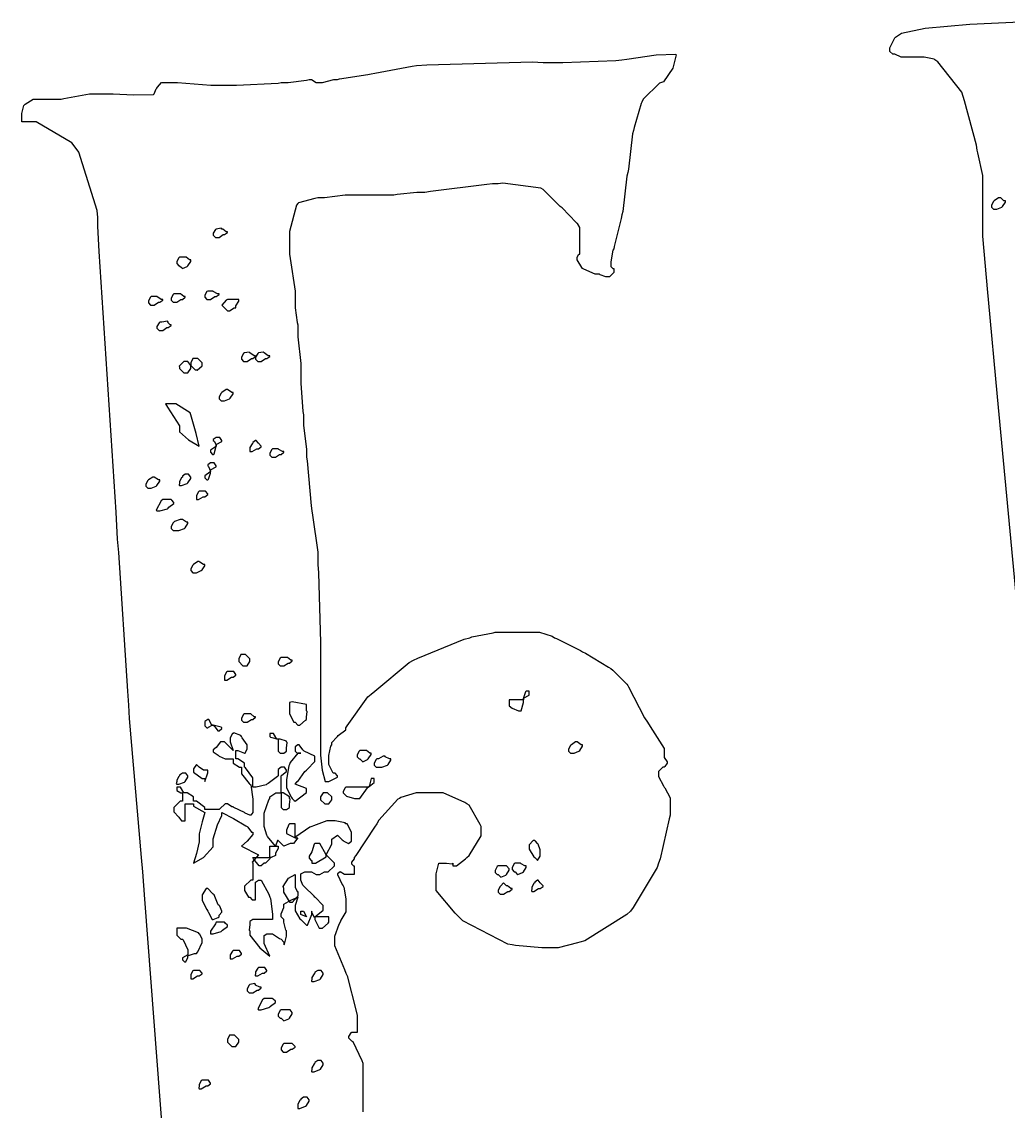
# Model space of a CAD drawing. Extents: x 71 to 283, y 22 to 328.
# Drawn here: x 208.53 to 220.87, y 63.99 to 77.63 of the extents above; entities that cross this region are included whole.
import ezdxf

# ---------------------------------------------------------------- set-up
doc = ezdxf.new("R2010")
doc.units = 0
doc.header["$MEASUREMENT"] = 0

msp = doc.modelspace()

# ---------------------------------------------------------------- linework, layer by layer
at = {"color": 7}
for points in [[(221.888, 60.7674), (220.741, 72.9368), (220.627, 74.1535), (220.617, 74.2417), (220.556, 74.9445), (220.556, 75.1777), (220.556, 75.2835), (220.556, 75.522), (220.556, 75.6006), (220.556, 75.7068), (220.494, 75.989), (220.486, 76.0236), (220.477, 76.0857), (220.326, 76.641), (220.31, 76.6932), (220.292, 76.7472), (219.992, 77.126), (219.957, 77.1521), (219.947, 77.162), (219.822, 77.1881), (219.781, 77.1881), (219.727, 77.1881), (219.607, 77.1881), (219.568, 77.1881), (219.533, 77.1881), (219.454, 77.2223), (219.428, 77.2223), (219.392, 77.2583), (219.392, 77.3024), (219.454, 77.4266), (219.464, 77.4347), (219.539, 77.4869), (219.833, 77.549), (220.392, 77.5988), (221.025, 77.6291)], [(210.334, 63.1472), (210.07, 66.6489), (210.043, 66.9918), (210.026, 67.1682), (209.875, 68.9074), (209.867, 69.0742), (209.857, 69.2506), (209.743, 70.9884), (209.726, 71.1549), (209.708, 71.4911), (209.496, 74.7543), (209.48, 75.0715), (209.48, 75.099), (209.48, 75.1582), (209.48, 75.1777), (209.47, 75.2658), (209.241, 75.9975), (209.197, 76.0596), (209.153, 76.1132), (208.709, 76.3764), (208.562, 76.3764), (208.562, 76.3764), (208.528, 76.3764), (208.528, 76.3764), (208.528, 76.3944), (208.528, 76.4342), (208.528, 76.4466), (208.528, 76.4826), (208.552, 76.5803), (208.562, 76.5888), (208.57, 76.5983), (208.669, 76.659), (208.704, 76.659), (208.748, 76.659), (208.847, 76.659), (208.88, 76.659), (208.915, 76.659), (208.993, 76.659), (209.021, 76.659), (209.055, 76.6685), (209.374, 76.7292), (209.48, 76.7292), (209.506, 76.7292), (209.565, 76.7292), (209.586, 76.7292), (209.67, 76.7292), (209.925, 76.7168), (210.175, 76.7211), (210.185, 76.7292), (210.185, 76.7292), (210.21, 76.7913), (210.22, 76.7994), (210.228, 76.8092), (210.275, 76.8696), (210.292, 76.8696), (210.476, 76.8696), (210.892, 76.8354), (211.031, 76.8354), (211.216, 76.8354), (211.737, 76.8615), (211.773, 76.8696), (211.861, 76.8696), (212.09, 76.8974), (212.126, 76.9056), (212.152, 76.9056), (212.211, 76.8696), (212.232, 76.8696), (212.292, 76.8696), (212.432, 76.9056), (212.478, 76.9056), (212.505, 76.9151), (212.857, 76.9676), (212.901, 76.9758), (212.945, 76.9856), (213.413, 77.0738), (213.467, 77.0819), (213.599, 77.0915), (214.922, 77.1275), (215.054, 77.1179), (215.301, 77.1179), (215.961, 77.144), (216.04, 77.1521), (216.102, 77.162), (216.469, 77.2142), (216.712, 77.2223), (216.712, 77.2223), (216.72, 77.2142), (216.676, 77.0474), (216.561, 76.8794), (216.535, 76.8696), (216.508, 76.8615), (216.305, 76.659), (216.289, 76.623), (216.279, 76.6064), (216.191, 76.3062), (216.183, 76.2702), (216.173, 76.2261), (216.12, 75.7851), (216.112, 75.741), (216.102, 75.6969), (216.049, 75.256), (216.04, 75.2119), (216.031, 75.1678), (215.944, 74.8164), (215.936, 74.7889), (215.926, 74.7723), (215.9, 74.6263), (215.9, 74.5765), (215.9, 74.5684), (215.926, 74.5423), (215.936, 74.5423), (215.936, 74.5423), (215.936, 74.5162), (215.936, 74.5063), (215.936, 74.4897), (215.882, 74.4361), (215.864, 74.4361), (215.838, 74.4361), (215.768, 74.4636), (215.76, 74.4721), (215.706, 74.4721), (215.564, 74.5338), (215.547, 74.5423), (215.538, 74.5518), (215.477, 74.651), (215.477, 74.6827), (215.477, 74.6827), (215.502, 74.7187), (215.511, 74.7187), (215.511, 74.7723), (215.511, 74.8908), (215.511, 74.9293), (215.511, 74.9572), (215.511, 75.0164), (215.511, 75.0355), (215.511, 75.0535), (215.485, 75.1057), (215.477, 75.1057), (215.467, 75.1156), (215.291, 75.3015), (215.265, 75.3181), (215.237, 75.3456), (215.062, 75.522), (215.054, 75.5304), (215.026, 75.5481), (214.55, 75.6102), (214.489, 75.6006), (214.471, 75.6006), (214.431, 75.6006), (214.419, 75.6006), (214.347, 75.5922), (213.642, 75.504), (213.571, 75.4944), (213.473, 75.4944), (213.228, 75.4683), (213.184, 75.4585), (213.06, 75.4585), (212.781, 75.4585), (212.689, 75.4585), (212.575, 75.4585), (212.317, 75.4242), (212.232, 75.4242), (212.196, 75.4158), (211.992, 75.3636), (211.983, 75.354), (211.966, 75.336), (211.879, 75.0051), (211.879, 74.8951), (211.879, 74.851), (211.879, 74.7518), (211.879, 74.7187), (211.887, 74.6661), (211.949, 74.2569), (211.949, 74.1193), (211.949, 74.0488), (211.974, 73.8643), (211.983, 73.8367), (211.983, 73.6879), (212.019, 73.3503), (212.019, 73.2374), (212.019, 73.1051), (212.046, 72.7523), (212.055, 72.7082), (212.055, 72.5759), (212.09, 72.2782), (212.09, 72.179), (212.098, 72.1349), (212.15, 71.5698), (212.16, 71.5077), (212.168, 71.4555), (212.232, 70.9923), (212.232, 70.8381), (212.24, 70.7334), (212.266, 69.8595), (212.266, 69.5674), (212.266, 69.3028), (212.266, 68.7077), (212.266, 68.5091), (212.266, 68.4484), (212.288, 68.2639), (212.324, 68.1221), (212.336, 68.1221), (212.371, 68.1221), (212.478, 68.1757), (212.478, 68.1923), (212.478, 68.1923), (212.451, 68.2265), (212.442, 68.2265), (212.424, 68.2265), (212.38, 68.3161), (212.372, 68.3327), (212.372, 68.3507), (212.372, 68.3906), (212.372, 68.4029), (212.372, 68.447), (212.398, 68.5631), (212.408, 68.5793), (212.408, 68.6072), (212.469, 68.6774), (212.478, 68.6855), (212.487, 68.6954), (212.585, 68.7684), (212.585, 68.7917), (212.601, 68.8192), (212.857, 69.1804), (212.901, 69.2146), (212.945, 69.2506), (213.377, 69.6115), (213.431, 69.6376), (213.483, 69.6655), (214.064, 69.9036), (214.136, 69.9202), (214.162, 69.9301), (214.427, 69.9823), (214.453, 69.9904), (214.576, 69.9904), (214.854, 69.9904), (214.948, 69.9904), (215.009, 69.9904), (215.167, 69.9382), (215.194, 69.9202), (215.221, 69.9121), (215.52, 69.7618), (215.547, 69.7438), (215.582, 69.7272), (215.872, 69.5508), (215.9, 69.5332), (215.926, 69.5152), (216.102, 69.3388), (216.112, 69.3208), (216.12, 69.3043), (216.323, 68.9158), (216.359, 68.8619), (216.393, 68.8097), (216.57, 68.5327), (216.57, 68.4389), (216.57, 68.4223), (216.606, 68.3687), (216.606, 68.3687), (216.606, 68.3521), (216.578, 68.308), (216.57, 68.2985), (216.552, 68.2985), (216.499, 68.2445), (216.499, 68.2265), (216.499, 68.1824), (216.56, 68.0681), (216.57, 68.0501), (216.578, 68.042), (216.642, 67.9168), (216.642, 67.8737), (216.642, 67.8296), (216.642, 67.7305), (216.642, 67.6973), (216.632, 67.6533), (216.516, 67.152), (216.499, 67.098), (216.481, 67.0458), (216.181, 66.5427), (216.147, 66.4986), (216.102, 66.4545), (215.573, 66.1278), (215.511, 66.1098), (215.485, 66.1017), (215.24, 66.0396), (215.158, 66.0396), (215.035, 66.0396), (214.709, 66.0672), (214.665, 66.0756), (214.612, 66.0852), (214.048, 66.3758), (213.996, 66.4284), (213.952, 66.4725), (213.713, 66.7575), (213.713, 66.8514), (213.713, 66.8694), (213.713, 66.9092), (213.713, 66.9216), (213.713, 66.9657), (213.747, 67.098), (213.747, 67.098), (213.765, 67.098), (213.806, 67.098), (213.819, 67.098), (213.845, 67.098), (213.914, 67.0899), (213.924, 67.098), (213.924, 67.098), (213.924, 67.0733), (213.924, 67.0638), (213.968, 67.0638), (214.082, 67.152), (214.1, 67.1682), (214.127, 67.1961), (214.277, 67.4398), (214.277, 67.521), (214.277, 67.521), (214.277, 67.5488), (214.277, 67.5569), (214.267, 67.5845), (214.127, 67.8229), (214.1, 67.8395), (214.074, 67.8575), (213.803, 67.9799), (213.713, 67.9799), (213.669, 67.9799), (213.57, 67.9799), (213.537, 67.9799), (213.465, 67.9799), (213.271, 67.9192), (213.254, 67.9097), (213.236, 67.9016), (212.998, 67.637), (212.972, 67.5929), (212.944, 67.5488), (212.707, 67.1961), (212.689, 67.1682), (212.689, 67.152), (212.655, 67.1117), (212.655, 67.098), (212.655, 67.0899), (212.679, 67.0638), (212.689, 67.0638), (212.689, 67.0373), (212.689, 66.978), (212.689, 66.9576), (212.663, 66.9576), (212.604, 66.9576), (212.585, 66.9576), (212.567, 66.9576), (212.513, 66.9918), (212.513, 66.9918), (212.513, 66.9918), (212.478, 66.9671), (212.478, 66.9576), (212.478, 66.9576), (212.539, 66.8334), (212.549, 66.8154), (212.557, 66.7992), (212.585, 66.6542), (212.585, 66.6048), (212.585, 66.5882), (212.585, 66.5484), (212.585, 66.5346), (212.585, 66.4905), (212.521, 66.3843), (212.513, 66.3582), (212.495, 66.3317), (212.442, 66.1818), (212.442, 66.1818), (212.442, 66.0672), (212.567, 65.7669), (212.585, 65.7229), (212.601, 65.6883), (212.715, 65.2473), (212.725, 65.1937), (212.725, 65.1411), (212.725, 65.0215), (212.725, 64.9813), (212.707, 64.9813), (212.667, 64.9813), (212.655, 64.9813), (212.645, 64.9732), (212.619, 64.9277), (212.619, 64.9111), (212.619, 64.9111), (212.645, 64.885), (212.655, 64.8751), (212.671, 64.867), (212.786, 64.6299), (212.795, 64.5943), (212.795, 64.5502), (212.795, 64.4507), (212.795, 64.4179), (212.795, 64.3393), (212.795, 64.16), (212.795, 64.0994), (212.795, 63.9851)]]:
    msp.add_lwpolyline(points, dxfattribs=at)
for points in [[(220.769, 75.4242), (220.751, 75.4242), (220.698, 75.3883), (220.698, 75.3883), (220.689, 75.3801), (220.663, 75.3346), (220.663, 75.3181), (220.663, 75.3099), (220.689, 75.2821), (220.698, 75.2821), (220.698, 75.2821), (220.723, 75.2821), (220.733, 75.2821), (220.733, 75.2821), (220.793, 75.3099), (220.803, 75.3181), (220.803, 75.3181), (220.839, 75.3717), (220.839, 75.3883), (220.821, 75.3883), (220.781, 75.4242), (220.769, 75.4242)], [(211.031, 75.0355), (211.031, 75.0355), (211.031, 75.0355), (211.031, 75.0355), (211.023, 75.0454), (210.961, 75.0355), (210.961, 75.0355), (210.952, 75.0274), (210.925, 74.9819), (210.925, 74.9653), (210.925, 74.9572), (210.952, 74.9293), (210.961, 74.9293), (210.961, 74.9293), (210.987, 74.9293), (210.997, 74.9293), (210.997, 74.9293), (211.049, 74.9653), (211.067, 74.9653), (211.067, 74.9653), (211.102, 74.9928), (211.102, 75.0013), (211.084, 75.0013), (211.044, 75.0355), (211.031, 75.0355)], [(210.572, 74.6827), (210.555, 74.6827), (210.514, 74.6827), (210.502, 74.6827), (210.493, 74.6746), (210.468, 74.6291), (210.468, 74.6125), (210.468, 74.6044), (210.493, 74.5765), (210.502, 74.5765), (210.502, 74.5765), (210.528, 74.5518), (210.538, 74.5423), (210.538, 74.5423), (210.599, 74.5684), (210.608, 74.5765), (210.608, 74.5765), (210.644, 74.6305), (210.644, 74.6485), (210.626, 74.6485), (210.585, 74.6827), (210.572, 74.6827)], [(210.22, 74.1895), (210.202, 74.1895), (210.162, 74.1895), (210.149, 74.1895), (210.14, 74.1811), (210.115, 74.1355), (210.115, 74.1193), (210.115, 74.1109), (210.14, 74.0833), (210.149, 74.0833), (210.149, 74.0833), (210.175, 74.0833), (210.185, 74.0833), (210.185, 74.0833), (210.238, 74.1193), (210.256, 74.1193), (210.256, 74.1193), (210.292, 74.1454), (210.292, 74.1535), (210.274, 74.1535), (210.22, 74.1895), (210.22, 74.1895)], [(210.502, 74.2237), (210.484, 74.2237), (210.444, 74.2237), (210.432, 74.2237), (210.422, 74.2156), (210.396, 74.1701), (210.396, 74.1535), (210.396, 74.1454), (210.422, 74.1193), (210.432, 74.1193), (210.432, 74.1193), (210.458, 74.1193), (210.468, 74.1193), (210.468, 74.1193), (210.52, 74.1535), (210.538, 74.1535), (210.538, 74.1535), (210.572, 74.1811), (210.572, 74.1895), (210.555, 74.1895), (210.514, 74.2237), (210.502, 74.2237)], [(210.925, 74.2597), (210.907, 74.2597), (210.867, 74.2597), (210.855, 74.2597), (210.845, 74.2516), (210.821, 74.2061), (210.821, 74.1895), (210.821, 74.1811), (210.845, 74.1535), (210.855, 74.1535), (210.855, 74.1535), (210.881, 74.1535), (210.891, 74.1535), (210.891, 74.1535), (210.943, 74.1895), (210.961, 74.1895), (210.961, 74.1895), (210.997, 74.2156), (210.997, 74.2237), (210.979, 74.2237), (210.925, 74.2516), (210.925, 74.2597)], [(211.244, 74.1535), (211.208, 74.1535), (211.128, 74.1535), (211.102, 74.1535), (211.084, 74.1454), (211.031, 74.0833), (211.031, 74.0833), (211.031, 74.0833), (211.057, 74.0572), (211.067, 74.0473), (211.102, 74.0131), (211.128, 74.0131), (211.187, 74.0473), (211.208, 74.0473), (211.208, 74.0752), (211.244, 74.1345), (211.244, 74.1535)], [(210.362, 73.871), (210.362, 73.871), (210.362, 73.871), (210.362, 73.871), (210.352, 73.8808), (210.279, 73.871), (210.256, 73.871), (210.246, 73.8628), (210.22, 73.8173), (210.22, 73.8008), (210.22, 73.7926), (210.246, 73.7665), (210.256, 73.7665), (210.256, 73.7665), (210.292, 73.7665), (210.292, 73.7665), (210.292, 73.7665), (210.344, 73.8008), (210.362, 73.8008), (210.362, 73.8008), (210.396, 73.8283), (210.396, 73.8367), (210.386, 73.8367), (210.362, 73.8628), (210.362, 73.871)], [(211.384, 73.484), (211.384, 73.484), (211.384, 73.484), (211.384, 73.484), (211.375, 73.4935), (211.314, 73.484), (211.314, 73.484), (211.304, 73.4755), (211.278, 73.43), (211.278, 73.4138), (211.278, 73.4053), (211.304, 73.3778), (211.314, 73.3778), (211.314, 73.3778), (211.34, 73.3778), (211.35, 73.3778), (211.35, 73.3778), (211.402, 73.4138), (211.42, 73.4138), (211.42, 73.4138), (211.454, 73.4399), (211.454, 73.448), (211.437, 73.448), (211.384, 73.484), (211.384, 73.484)], [(211.56, 73.484), (211.56, 73.484), (211.56, 73.484), (211.56, 73.484), (211.551, 73.4935), (211.49, 73.484), (211.49, 73.484), (211.481, 73.4755), (211.454, 73.43), (211.454, 73.4138), (211.454, 73.4053), (211.481, 73.3778), (211.49, 73.3778), (211.49, 73.3778), (211.516, 73.3778), (211.526, 73.3778), (211.526, 73.3778), (211.578, 73.4138), (211.596, 73.4138), (211.596, 73.4138), (211.631, 73.4399), (211.631, 73.448), (211.613, 73.448), (211.56, 73.484), (211.56, 73.484)], [(210.502, 73.3076), (210.502, 73.291), (210.555, 73.2374), (210.572, 73.2374), (210.572, 73.2374), (210.599, 73.2374), (210.608, 73.2374), (210.608, 73.2374), (210.644, 73.291), (210.644, 73.3076), (210.644, 73.3256), (210.608, 73.3778), (210.608, 73.3778), (210.608, 73.3778), (210.581, 73.3778), (210.572, 73.3778), (210.555, 73.3778), (210.498, 73.3171), (210.502, 73.3076)], [(210.785, 73.3418), (210.785, 73.3598), (210.731, 73.4138), (210.715, 73.4138), (210.715, 73.4138), (210.687, 73.4138), (210.679, 73.4138), (210.669, 73.4138), (210.644, 73.3598), (210.644, 73.3418), (210.644, 73.3256), (210.697, 73.2716), (210.715, 73.2716), (210.721, 73.2688), (210.785, 73.3242), (210.785, 73.3418)], [(211.102, 73.025), (211.084, 73.025), (211.031, 72.989), (211.031, 72.989), (211.022, 72.9809), (210.997, 72.9354), (210.997, 72.9188), (210.997, 72.9107), (211.022, 72.8846), (211.031, 72.8846), (211.031, 72.8846), (211.057, 72.8846), (211.067, 72.8846), (211.067, 72.8846), (211.128, 72.9107), (211.138, 72.9188), (211.138, 72.9188), (211.173, 72.9728), (211.173, 72.989), (211.156, 72.989), (211.102, 73.025), (211.102, 73.025)], [(210.749, 72.3194), (210.749, 72.3194), (210.709, 72.475), (210.652, 72.6817), (210.644, 72.7082), (210.634, 72.7343), (210.455, 72.8486), (210.396, 72.8486), (210.378, 72.8486), (210.338, 72.8486), (210.326, 72.8486), (210.352, 72.8045), (210.502, 72.5731), (210.502, 72.4958), (210.502, 72.4958), (210.613, 72.3953), (210.749, 72.3194), (210.749, 72.3194)], [(210.961, 72.3194), (210.952, 72.3113), (210.891, 72.2658), (210.891, 72.2492), (210.891, 72.2408), (210.916, 72.2133), (210.925, 72.2133), (210.934, 72.2231), (210.961, 72.3194), (210.961, 72.3194), (210.961, 72.3374), (211.031, 72.3773), (211.031, 72.3896), (211.031, 72.3896), (211.005, 72.4256), (210.997, 72.4256), (210.997, 72.4256), (210.969, 72.4256), (210.961, 72.4256), (210.961, 72.4256), (210.925, 72.3995), (210.925, 72.3896), (210.934, 72.3815), (210.961, 72.336), (210.961, 72.3194)], [(211.384, 72.2492), (211.41, 72.2492), (211.469, 72.2835), (211.49, 72.2835), (211.49, 72.2835), (211.526, 72.3113), (211.526, 72.3194), (211.49, 72.3554), (211.49, 72.3554), (211.463, 72.3896), (211.454, 72.3896), (211.454, 72.3896), (211.42, 72.365), (211.42, 72.3554), (211.41, 72.347), (211.384, 72.3), (211.384, 72.2835), (211.384, 72.2835), (211.384, 72.2492), (211.384, 72.2492)], [(211.737, 72.2835), (211.719, 72.2835), (211.679, 72.2835), (211.667, 72.2835), (211.657, 72.2753), (211.631, 72.2298), (211.631, 72.2133), (211.631, 72.2051), (211.657, 72.179), (211.667, 72.179), (211.667, 72.179), (211.693, 72.179), (211.703, 72.179), (211.703, 72.179), (211.755, 72.2133), (211.773, 72.2133), (211.773, 72.2133), (211.807, 72.2408), (211.807, 72.2492), (211.789, 72.2492), (211.745, 72.2753), (211.737, 72.2835)], [(210.891, 72.0027), (210.891, 72.0203), (210.961, 72.0605), (210.961, 72.0729), (210.961, 72.0729), (210.934, 72.1071), (210.925, 72.1071), (210.925, 72.1071), (210.899, 72.1071), (210.891, 72.1071), (210.891, 72.1071), (210.855, 72.0824), (210.855, 72.0729), (210.863, 72.0644), (210.891, 72.0027), (210.891, 72.0027), (210.881, 71.9942), (210.821, 71.9473), (210.821, 71.9307), (210.821, 71.9226), (210.845, 71.8965), (210.855, 71.8965), (210.863, 71.906), (210.891, 71.979), (210.891, 72.0027)], [(210.185, 71.9307), (210.167, 71.9307), (210.115, 71.8965), (210.115, 71.8965), (210.105, 71.888), (210.079, 71.8425), (210.079, 71.8263), (210.079, 71.8178), (210.105, 71.7903), (210.115, 71.7903), (210.115, 71.7903), (210.14, 71.7903), (210.149, 71.7903), (210.149, 71.7903), (210.21, 71.8178), (210.22, 71.8263), (210.22, 71.8263), (210.256, 71.8799), (210.256, 71.8965), (210.238, 71.8965), (210.185, 71.9307), (210.185, 71.9307)], [(210.502, 71.8263), (210.528, 71.8263), (210.599, 71.8524), (210.608, 71.8605), (210.608, 71.8605), (210.644, 71.9145), (210.644, 71.9307), (210.644, 71.9307), (210.616, 71.9667), (210.608, 71.9667), (210.608, 71.9667), (210.581, 71.9667), (210.572, 71.9667), (210.572, 71.9667), (210.538, 71.9406), (210.538, 71.9307), (210.528, 71.9226), (210.502, 71.8771), (210.502, 71.8605), (210.502, 71.8605), (210.498, 71.8301), (210.502, 71.8263)], [(210.715, 71.6499), (210.741, 71.6499), (210.8, 71.6841), (210.821, 71.6841), (210.821, 71.6841), (210.855, 71.7116), (210.855, 71.7201), (210.855, 71.7201), (210.829, 71.7543), (210.821, 71.7543), (210.803, 71.7543), (210.761, 71.7543), (210.749, 71.7543), (210.739, 71.7462), (210.715, 71.7007), (210.715, 71.6841), (210.715, 71.6841), (210.715, 71.6499), (210.715, 71.6499)], [(210.22, 71.5077), (210.254, 71.5077), (210.352, 71.5352), (210.362, 71.5437), (210.37, 71.5532), (210.432, 71.5987), (210.432, 71.6139), (210.432, 71.6139), (210.404, 71.6414), (210.396, 71.6499), (210.37, 71.6499), (210.311, 71.6499), (210.292, 71.6499), (210.274, 71.6319), (210.21, 71.5176), (210.22, 71.5077), (210.22, 71.5077), (210.22, 71.5077), (210.22, 71.5077)], [(210.538, 71.4015), (210.538, 71.4015), (210.538, 71.4015), (210.538, 71.4015), (210.511, 71.4015), (210.44, 71.3768), (210.432, 71.3673), (210.422, 71.3588), (210.396, 71.3133), (210.396, 71.2971), (210.396, 71.2886), (210.422, 71.2611), (210.432, 71.2611), (210.432, 71.2611), (210.458, 71.2611), (210.468, 71.2611), (210.494, 71.2611), (210.563, 71.2886), (210.572, 71.2971), (210.572, 71.2971), (210.608, 71.3507), (210.608, 71.3673), (210.59, 71.3673), (210.538, 71.4015), (210.538, 71.4015)], [(210.749, 70.8723), (210.731, 70.8723), (210.679, 70.8381), (210.679, 70.8381), (210.669, 70.8297), (210.644, 70.7842), (210.644, 70.7679), (210.644, 70.7595), (210.669, 70.7319), (210.679, 70.7319), (210.679, 70.7319), (210.705, 70.7319), (210.715, 70.7319), (210.715, 70.7319), (210.775, 70.7595), (210.785, 70.7679), (210.785, 70.7679), (210.821, 70.8215), (210.821, 70.8381), (210.803, 70.8381), (210.757, 70.8642), (210.749, 70.8723)], [(211.244, 69.6376), (211.244, 69.6214), (211.296, 69.5674), (211.314, 69.5674), (211.314, 69.5674), (211.34, 69.5674), (211.35, 69.5674), (211.35, 69.5674), (211.384, 69.6214), (211.384, 69.6376), (211.384, 69.6556), (211.33, 69.7096), (211.314, 69.7096), (211.314, 69.7096), (211.286, 69.7096), (211.278, 69.7096), (211.268, 69.7096), (211.244, 69.6556), (211.244, 69.6376)], [(211.843, 69.6736), (211.825, 69.6736), (211.785, 69.6736), (211.773, 69.6736), (211.763, 69.6655), (211.737, 69.62), (211.737, 69.6034), (211.737, 69.5949), (211.763, 69.5674), (211.773, 69.5674), (211.773, 69.5674), (211.798, 69.5674), (211.807, 69.5674), (211.807, 69.5674), (211.861, 69.6034), (211.879, 69.6034), (211.879, 69.6034), (211.913, 69.6295), (211.913, 69.6376), (211.895, 69.6376), (211.855, 69.6736), (211.843, 69.6736)], [(211.067, 69.391), (211.067, 69.391), (211.067, 69.391), (211.067, 69.391), (211.093, 69.391), (211.153, 69.427), (211.173, 69.427), (211.173, 69.427), (211.208, 69.4531), (211.208, 69.4612), (211.208, 69.4612), (211.182, 69.4972), (211.173, 69.4972), (211.156, 69.4972), (211.114, 69.4972), (211.102, 69.4972), (211.092, 69.4891), (211.067, 69.4436), (211.067, 69.427), (211.067, 69.427), (211.067, 69.4009), (211.067, 69.391)], [(214.806, 69.1444), (214.762, 69.1444), (214.662, 69.1444), (214.629, 69.1444), (214.629, 69.1279), (214.629, 69.088), (214.629, 69.0742), (214.629, 69.0658), (214.665, 69.0383), (214.665, 69.0383), (214.665, 69.0383), (214.744, 69.004), (214.771, 69.004), (214.78, 69.004), (214.806, 69.1099), (214.806, 69.1444), (214.806, 69.1624), (214.878, 69.2023), (214.878, 69.2146), (214.878, 69.2146), (214.878, 69.2422), (214.878, 69.2506), (214.878, 69.2506), (214.85, 69.2506), (214.842, 69.2506), (214.832, 69.2422), (214.806, 69.1691), (214.806, 69.1444)], [(211.879, 69.1085), (211.879, 69.0824), (211.879, 69.0245), (211.879, 69.004), (211.879, 68.9695), (211.931, 68.8619), (211.949, 68.8619), (211.983, 68.8277), (212.01, 68.8277), (212.08, 68.8894), (212.09, 68.8979), (212.09, 68.9254), (212.098, 68.9956), (212.09, 69.004), (212.09, 69.0217), (212.09, 69.0619), (212.09, 69.0742), (212.09, 69.0838), (211.913, 69.1183), (211.879, 69.1085)], [(210.925, 68.8277), (210.907, 68.8277), (210.867, 68.8979), (210.855, 68.8979), (210.855, 68.8979), (210.821, 68.8717), (210.821, 68.8619), (210.821, 68.8619), (210.821, 68.8372), (210.821, 68.8277), (210.821, 68.8192), (210.845, 68.7917), (210.855, 68.7917), (210.863, 68.8012), (210.909, 68.8277), (210.925, 68.8277), (210.934, 68.8192), (210.981, 68.7557), (210.997, 68.7557), (210.997, 68.7557), (211.031, 68.7836), (211.031, 68.7917), (211.022, 68.8012), (210.925, 68.8277), (210.925, 68.8277)], [(211.384, 68.9681), (211.366, 68.9681), (211.326, 68.9681), (211.314, 68.9681), (211.304, 68.9599), (211.278, 68.9144), (211.278, 68.8979), (211.278, 68.8894), (211.304, 68.8619), (211.314, 68.8619), (211.314, 68.8619), (211.34, 68.8619), (211.35, 68.8619), (211.35, 68.8619), (211.402, 68.8979), (211.42, 68.8979), (211.42, 68.8979), (211.454, 68.924), (211.454, 68.9321), (211.437, 68.9321), (211.396, 68.9681), (211.384, 68.9681)], [(212.196, 66.4284), (212.196, 66.3938), (212.248, 66.2862), (212.266, 66.2862), (212.292, 66.2862), (212.363, 66.3497), (212.372, 66.3582), (212.372, 66.3758), (212.372, 66.4161), (212.372, 66.4284), (212.328, 66.4284), (212.229, 66.4284), (212.196, 66.4284), (212.212, 66.4379), (212.302, 66.511), (212.302, 66.5346), (212.302, 66.5346), (212.302, 66.5607), (212.302, 66.5688), (212.292, 66.5787), (212.204, 66.6669), (212.196, 66.675), (212.186, 66.6845), (212.064, 66.8073), (212.055, 66.8154), (212.046, 66.8253), (212.019, 66.8874), (212.019, 66.8874), (212.019, 66.905), (212.019, 66.9576), (212.019, 66.9576), (212.019, 66.9671), (212.072, 66.9918), (212.09, 66.9918), (212.09, 66.9918), (212.126, 66.9918), (212.126, 66.9918), (212.152, 66.9918), (212.211, 66.9576), (212.232, 66.9576), (212.258, 66.9576), (212.316, 66.9918), (212.336, 66.9918), (212.363, 66.9918), (212.433, 67.0553), (212.442, 67.0638), (212.442, 67.0994), (212.336, 67.2042), (212.336, 67.2042), (212.336, 67.2042), (212.408, 67.3365), (212.408, 67.3806), (212.408, 67.3985), (212.478, 67.4508), (212.478, 67.4508), (212.478, 67.4508), (212.539, 67.3901), (212.549, 67.3806), (212.557, 67.3724), (212.619, 67.3446), (212.619, 67.3446), (212.619, 67.3446), (212.655, 67.3724), (212.655, 67.3806), (212.655, 67.3985), (212.655, 67.4384), (212.655, 67.4508), (212.655, 67.4867), (212.601, 67.5929), (212.585, 67.5929), (212.575, 67.6025), (212.449, 67.6271), (212.408, 67.6271), (212.346, 67.6271), (212.178, 67.5665), (212.16, 67.5569), (212.134, 67.5488), (211.957, 67.4261), (211.949, 67.4165), (211.949, 67.4606), (211.949, 67.5598), (211.949, 67.5929), (211.931, 67.5929), (211.891, 67.5929), (211.879, 67.5929), (211.869, 67.5845), (211.843, 67.5114), (211.843, 67.4867), (211.843, 67.4702), (211.948, 67.4165), (211.983, 67.4165), (211.983, 67.4165), (211.93, 67.3446), (211.913, 67.3446), (211.886, 67.3446), (211.807, 67.3104), (211.807, 67.3104), (211.737, 67.3806), (211.727, 67.3806), (211.703, 67.3104), (211.703, 67.3104), (211.703, 67.3104), (211.605, 67.4342), (211.596, 67.4508), (211.596, 67.4508), (211.56, 67.5584), (211.56, 67.5929), (211.56, 67.5929), (211.56, 67.6465), (211.56, 67.6631), (211.56, 67.7252), (211.621, 67.8931), (211.631, 67.9097), (211.631, 67.9277), (211.709, 67.9799), (211.737, 67.9799), (211.737, 67.9799), (211.773, 67.9799), (211.773, 67.9799), (211.773, 67.9358), (211.773, 67.8367), (211.773, 67.8035), (211.773, 67.7954), (211.798, 67.7693), (211.807, 67.7693), (211.807, 67.7693), (211.834, 67.7693), (211.843, 67.7693), (211.843, 67.7693), (211.879, 67.7954), (211.879, 67.8035), (211.879, 67.8311), (211.887, 67.9016), (211.879, 67.9097), (211.879, 67.9277), (211.799, 67.9799), (211.773, 67.9799), (211.773, 68.0339), (211.773, 68.1535), (211.773, 68.1923), (211.781, 68.2018), (211.843, 68.2473), (211.843, 68.2625), (211.843, 68.2625), (211.816, 68.2985), (211.807, 68.2985), (211.807, 68.2985), (211.781, 68.2985), (211.773, 68.2985), (211.773, 68.2985), (211.737, 68.272), (211.737, 68.2625), (211.737, 68.2459), (211.737, 68.2061), (211.737, 68.1923), (211.727, 68.1838), (211.613, 68.0956), (211.596, 68.0861), (211.587, 68.078), (211.461, 68.0501), (211.42, 68.0501), (211.42, 68.0681), (211.42, 68.1094), (211.42, 68.1221), (211.42, 68.1662), (211.33, 68.29), (211.314, 68.2985), (211.314, 68.2985), (211.314, 68.3246), (211.314, 68.3327), (211.314, 68.3507), (211.234, 68.4029), (211.208, 68.4029), (211.208, 68.4308), (211.208, 68.49), (211.208, 68.5091), (211.234, 68.5091), (211.314, 68.4749), (211.314, 68.4749), (211.322, 68.4749), (211.35, 68.5285), (211.35, 68.5451), (211.35, 68.5807), (211.286, 68.6689), (211.278, 68.6855), (211.268, 68.6954), (211.182, 68.731), (211.173, 68.7215), (211.164, 68.7215), (211.138, 68.6689), (211.138, 68.6513), (211.138, 68.6167), (211.173, 68.5091), (211.173, 68.5091), (211.173, 68.5091), (211.066, 68.6153), (211.031, 68.6153), (211.013, 68.6153), (210.961, 68.5451), (210.961, 68.5451), (210.961, 68.5451), (210.925, 68.519), (210.925, 68.5091), (210.925, 68.4925), (210.987, 68.4484), (210.997, 68.4389), (210.997, 68.4389), (211.075, 68.4029), (211.102, 68.4029), (211.12, 68.4029), (211.16, 68.4029), (211.173, 68.4029), (211.173, 68.4029), (211.173, 68.3782), (211.173, 68.3687), (211.173, 68.3521), (211.252, 68.2985), (211.278, 68.2985), (211.278, 68.2985), (211.278, 68.2625), (211.278, 68.2625), (211.278, 68.2184), (211.375, 68.0956), (211.384, 68.0861), (211.393, 68.078), (211.42, 67.9002), (211.42, 67.8395), (211.42, 67.8134), (211.42, 67.7333), (211.42, 67.7333), (211.42, 67.7333), (211.393, 67.6973), (211.384, 67.6973), (211.384, 67.6973), (211.322, 67.7252), (211.314, 67.7333), (211.314, 67.7333), (211.182, 67.7954), (211.173, 67.8035), (211.156, 67.8035), (211.102, 67.8395), (211.102, 67.8395), (211.075, 67.8395), (211.005, 67.7788), (210.997, 67.7693), (210.953, 67.7693), (210.854, 67.7693), (210.821, 67.7693), (210.821, 67.7954), (210.713, 67.8737), (210.679, 67.8737), (210.679, 67.8737), (210.679, 67.9016), (210.679, 67.9097), (210.679, 67.9277), (210.599, 67.9799), (210.572, 67.9799), (210.555, 67.9799), (210.514, 68.0501), (210.502, 68.0501), (210.502, 68.0501), (210.476, 68.0501), (210.468, 68.0501), (210.468, 68.0501), (210.468, 68.0254), (210.468, 68.0159), (210.468, 68.0074), (210.52, 67.9799), (210.538, 67.9799), (210.538, 67.9538), (210.538, 67.8946), (210.538, 67.8737), (210.511, 67.8737), (210.432, 67.7954), (210.432, 67.7693), (210.432, 67.7429), (210.493, 67.6727), (210.502, 67.6631), (210.502, 67.6631), (210.528, 67.6271), (210.538, 67.6271), (210.538, 67.6271), (210.572, 67.6271), (210.572, 67.6271), (210.572, 67.6811), (210.572, 67.8007), (210.572, 67.8395), (210.599, 67.8395), (210.658, 67.8395), (210.679, 67.8395), (210.679, 67.8134), (210.821, 67.7333), (210.821, 67.7333), (210.821, 67.7333), (210.785, 67.6148), (210.749, 67.4659), (210.749, 67.4165), (210.749, 67.3668), (210.713, 67.2179), (210.679, 67.098), (210.679, 67.098), (210.679, 67.098), (210.801, 67.1696), (210.925, 67.3019), (210.925, 67.3446), (210.925, 67.4038), (210.978, 67.5792), (211.031, 67.6949), (211.031, 67.7333), (211.031, 67.7333), (211.176, 67.6589), (211.332, 67.5665), (211.35, 67.5569), (211.358, 67.5488), (211.404, 67.4867), (211.42, 67.4867), (211.42, 67.4592), (211.348, 67.3724), (211.278, 67.3104), (211.278, 67.3104), (211.49, 67.2042), (211.49, 67.2042), (211.413, 67.1117), (211.42, 67.098), (211.42, 67.0458), (211.42, 66.9272), (211.42, 66.8874), (211.393, 66.8874), (211.314, 66.8087), (211.314, 66.7812), (211.314, 66.7551), (211.366, 66.675), (211.384, 66.675), (211.384, 66.675), (211.41, 66.639), (211.42, 66.639), (211.42, 66.639), (211.454, 66.639), (211.454, 66.639), (211.454, 66.693), (211.454, 66.8129), (211.454, 66.8514), (211.454, 66.8609), (211.49, 66.8874), (211.49, 66.8874), (211.525, 66.8874), (211.621, 66.711), (211.631, 66.675), (211.639, 66.6584), (211.667, 66.4602), (211.667, 66.3924), (211.631, 66.3924), (211.552, 66.3924), (211.526, 66.3924), (211.498, 66.3924), (211.42, 66.3924), (211.42, 66.3924), (211.42, 66.3924), (211.384, 66.3677), (211.384, 66.3582), (211.384, 66.3317), (211.375, 66.2615), (211.384, 66.252), (211.384, 66.1995), (211.507, 66.0396), (211.631, 65.9335), (211.631, 65.9335), (211.631, 65.9335), (211.56, 66.0936), (211.56, 66.1458), (211.56, 66.1458), (211.56, 66.1734), (211.56, 66.1818), (211.56, 66.1913), (211.596, 66.216), (211.596, 66.216), (211.596, 66.216), (211.631, 66.216), (211.631, 66.216), (211.665, 66.216), (211.755, 66.1554), (211.773, 66.1458), (211.807, 66.1098), (211.807, 66.1098), (211.807, 66.0852), (211.807, 66.0756), (211.816, 66.0852), (211.843, 66.1843), (211.843, 66.216), (211.843, 66.216), (211.843, 66.2436), (211.843, 66.252), (211.834, 66.2615), (211.807, 66.3607), (211.807, 66.3924), (211.807, 66.3924), (211.781, 66.4199), (211.773, 66.4284), (211.773, 66.464), (211.807, 66.5427), (211.807, 66.5688), (211.807, 66.5868), (211.895, 66.6365), (211.983, 66.675), (211.983, 66.675), (211.983, 66.675), (211.949, 66.5702), (211.949, 66.5346), (211.949, 66.5), (212.01, 66.4023), (212.019, 66.3924), (212.028, 66.3843), (212.09, 66.3222), (212.09, 66.3222), (212.106, 66.3222), (212.16, 66.4545), (212.16, 66.4986), (212.155, 66.4891), (212.185, 66.4284), (212.196, 66.4284)], [(211.737, 68.6513), (211.719, 68.6513), (211.679, 68.7215), (211.667, 68.7215), (211.667, 68.7215), (211.639, 68.7215), (211.631, 68.7215), (211.631, 68.7215), (211.631, 68.6954), (211.631, 68.6855), (211.639, 68.6774), (211.737, 68.6513), (211.737, 68.6513), (211.737, 68.6513), (211.737, 68.5091), (211.737, 68.5091), (211.737, 68.501), (211.763, 68.4749), (211.773, 68.4749), (211.773, 68.4749), (211.798, 68.4749), (211.807, 68.4749), (211.807, 68.4749), (211.843, 68.501), (211.843, 68.5091), (211.843, 68.5366), (211.851, 68.6072), (211.843, 68.6153), (211.843, 68.6248), (211.763, 68.6513), (211.737, 68.6513)], [(215.477, 68.6153), (215.459, 68.6153), (215.407, 68.5793), (215.407, 68.5793), (215.397, 68.5712), (215.371, 68.5257), (215.371, 68.5091), (215.371, 68.501), (215.397, 68.4749), (215.407, 68.4749), (215.407, 68.4749), (215.432, 68.4749), (215.441, 68.4749), (215.441, 68.4749), (215.502, 68.501), (215.511, 68.5091), (215.511, 68.5091), (215.547, 68.5631), (215.547, 68.5793), (215.529, 68.5793), (215.477, 68.6153), (215.477, 68.6153)], [(212.09, 68.0159), (212.09, 68.0339), (211.949, 68.0861), (211.949, 68.0861), (211.949, 68.0861), (211.974, 68.1221), (211.983, 68.1221), (211.983, 68.1221), (212.072, 68.2459), (212.09, 68.2625), (212.098, 68.272), (212.196, 68.3715), (212.196, 68.4029), (212.196, 68.4029), (212.196, 68.4308), (212.196, 68.4389), (212.196, 68.4389), (212.064, 68.501), (212.055, 68.5091), (212.046, 68.519), (211.999, 68.5793), (211.983, 68.5793), (211.983, 68.5793), (211.949, 68.5546), (211.949, 68.5451), (211.949, 68.5451), (211.949, 68.519), (211.949, 68.5091), (211.949, 68.501), (211.974, 68.4749), (211.983, 68.4749), (211.983, 68.4749), (212.019, 68.4749), (212.019, 68.4749), (211.983, 68.4749), (211.887, 68.3602), (211.879, 68.3327), (211.869, 68.3161), (211.843, 68.144), (211.843, 68.0861), (211.843, 68.042), (211.904, 67.9192), (211.913, 67.9097), (211.913, 67.9097), (211.939, 67.8836), (211.949, 67.8737), (211.949, 67.8737), (212.09, 67.9813), (212.09, 68.0159)], [(212.831, 68.5091), (212.813, 68.5091), (212.773, 68.5091), (212.761, 68.5091), (212.751, 68.501), (212.725, 68.4555), (212.725, 68.4389), (212.725, 68.4308), (212.751, 68.4029), (212.761, 68.4029), (212.761, 68.4029), (212.786, 68.3782), (212.795, 68.3687), (212.795, 68.3687), (212.856, 68.3948), (212.865, 68.4029), (212.865, 68.4029), (212.901, 68.4569), (212.901, 68.4749), (212.883, 68.4749), (212.844, 68.5091), (212.831, 68.5091)], [(210.855, 68.2625), (210.855, 68.2625), (210.821, 68.2625), (210.821, 68.2625), (210.803, 68.2625), (210.749, 68.2985), (210.749, 68.2985), (210.715, 68.3327), (210.715, 68.3327), (210.679, 68.2805), (210.679, 68.2625), (210.679, 68.2364), (210.785, 68.1563), (210.821, 68.1563), (210.821, 68.1563), (210.821, 68.1316), (210.821, 68.1221), (210.821, 68.1221), (210.855, 68.2279), (210.855, 68.2625)], [(213.078, 68.4389), (213.078, 68.4389), (213.078, 68.4389), (213.078, 68.4389), (213.05, 68.4389), (212.991, 68.4029), (212.972, 68.4029), (212.962, 68.3948), (212.937, 68.3493), (212.937, 68.3327), (212.937, 68.3246), (212.962, 68.2985), (212.972, 68.2985), (212.972, 68.2985), (212.998, 68.2985), (213.008, 68.2985), (213.034, 68.2985), (213.104, 68.3246), (213.114, 68.3327), (213.114, 68.3327), (213.148, 68.3867), (213.148, 68.4029), (213.13, 68.4029), (213.078, 68.4308), (213.078, 68.4389)], [(210.468, 68.0861), (210.494, 68.0861), (210.563, 68.1136), (210.572, 68.1221), (210.572, 68.1221), (210.608, 68.1757), (210.608, 68.1923), (210.608, 68.1923), (210.581, 68.2265), (210.572, 68.2265), (210.572, 68.2265), (210.546, 68.2265), (210.538, 68.2265), (210.538, 68.2265), (210.502, 68.2018), (210.502, 68.1923), (210.493, 68.1838), (210.468, 68.1383), (210.468, 68.1221), (210.468, 68.1221), (210.462, 68.0918), (210.468, 68.0861)], [(212.865, 68.0501), (212.865, 68.0501), (212.707, 68.0501), (212.655, 68.0501), (212.637, 68.0501), (212.597, 68.0501), (212.585, 68.0501), (212.575, 68.042), (212.549, 67.9965), (212.549, 67.9799), (212.549, 67.9799), (212.575, 67.9552), (212.585, 67.9457), (212.593, 67.9372), (212.692, 67.9097), (212.725, 67.9097), (212.76, 67.9097), (212.856, 68.042), (212.865, 68.0501), (212.874, 68.06), (212.937, 68.1069), (212.937, 68.1221), (212.937, 68.1221), (212.937, 68.1482), (212.937, 68.1563), (212.937, 68.1563), (212.91, 68.1563), (212.901, 68.1563), (212.901, 68.1563), (212.874, 68.06), (212.865, 68.0501)], [(212.408, 67.9097), (212.408, 67.9277), (212.354, 67.9799), (212.336, 67.9799), (212.336, 67.9799), (212.31, 67.9799), (212.302, 67.9799), (212.302, 67.9799), (212.266, 67.9277), (212.266, 67.9097), (212.266, 67.8931), (212.319, 67.8395), (212.336, 67.8395), (212.336, 67.8395), (212.363, 67.8395), (212.372, 67.8395), (212.372, 67.8395), (212.408, 67.8931), (212.408, 67.9097)], [(214.878, 67.3104), (214.878, 67.2758), (214.938, 67.1781), (214.948, 67.1682), (214.948, 67.1682), (214.973, 67.1435), (214.982, 67.134), (214.982, 67.134), (215.018, 67.1876), (215.018, 67.2042), (215.018, 67.2042), (215.018, 67.2402), (215.018, 67.2402), (215.018, 67.2663), (214.991, 67.3365), (214.982, 67.3446), (214.982, 67.3446), (214.956, 67.3724), (214.948, 67.3806), (214.93, 67.3806), (214.878, 67.3283), (214.878, 67.3104)], [(211.737, 67.3104), (211.737, 67.2842), (211.703, 67.225), (211.703, 67.2042), (211.703, 67.1961), (211.649, 67.1682), (211.631, 67.1682), (211.631, 67.2042), (211.631, 67.2842), (211.631, 67.3104), (211.657, 67.3104), (211.716, 67.3104), (211.737, 67.3104)], [(212.336, 67.2042), (212.336, 67.2042), (212.258, 67.3446), (212.232, 67.3446), (212.232, 67.3446), (212.204, 67.3446), (212.196, 67.3446), (212.186, 67.3365), (212.16, 67.2402), (212.16, 67.2402), (212.16, 67.2402), (212.126, 67.1862), (212.126, 67.1682), (212.126, 67.1601), (212.15, 67.134), (212.16, 67.134), (212.16, 67.134), (212.16, 67.1079), (212.16, 67.098), (212.204, 67.098), (212.336, 67.1781), (212.336, 67.2042)], [(211.631, 67.1682), (211.631, 67.152), (211.577, 67.098), (211.56, 67.098), (211.56, 67.098), (211.534, 67.0733), (211.526, 67.0638), (211.498, 67.0638), (211.428, 67.152), (211.42, 67.1682), (211.472, 67.1682), (211.591, 67.1682), (211.631, 67.1682)], [(214.771, 67.098), (214.753, 67.098), (214.714, 67.098), (214.701, 67.098), (214.691, 67.0899), (214.665, 67.0444), (214.665, 67.0278), (214.665, 67.0197), (214.691, 66.9918), (214.701, 66.9918), (214.701, 66.9918), (214.726, 66.9671), (214.735, 66.9576), (214.735, 66.9576), (214.796, 66.9837), (214.806, 66.9918), (214.806, 66.9918), (214.842, 67.0458), (214.842, 67.0638), (214.824, 67.0638), (214.78, 67.0899), (214.771, 67.098)], [(211.949, 66.9576), (211.949, 66.9576), (211.949, 66.8154), (211.949, 66.8154), (211.949, 66.7992), (211.974, 66.7452), (211.983, 66.7452), (211.983, 66.7452), (211.983, 66.7205), (211.983, 66.711), (211.983, 66.6845), (211.913, 66.6048), (211.913, 66.6048), (211.886, 66.6048), (211.807, 66.7371), (211.807, 66.7812), (211.799, 66.8059), (211.865, 66.9092), (211.949, 66.9576), (211.949, 66.9576)], [(214.595, 67.0638), (214.568, 67.0638), (214.508, 67.0638), (214.489, 67.0638), (214.479, 67.0553), (214.453, 67.0084), (214.453, 66.9918), (214.453, 66.9837), (214.479, 66.9576), (214.489, 66.9576), (214.525, 66.9216), (214.525, 66.9216), (214.585, 66.9491), (214.595, 66.9576), (214.595, 66.9576), (214.629, 67.0112), (214.629, 67.0278), (214.595, 67.0638)], [(214.595, 66.8154), (214.559, 66.8514), (214.525, 66.8154), (214.515, 66.8073), (214.489, 66.7618), (214.489, 66.7452), (214.489, 66.7371), (214.515, 66.711), (214.525, 66.711), (214.525, 66.711), (214.559, 66.711), (214.559, 66.711), (214.559, 66.711), (214.612, 66.7452), (214.629, 66.7452), (214.629, 66.7452), (214.665, 66.7727), (214.665, 66.7812), (214.647, 66.7812), (214.607, 66.8154), (214.595, 66.8154)], [(214.912, 66.7452), (214.938, 66.7452), (214.997, 66.7812), (215.018, 66.7812), (215.018, 66.7812), (215.054, 66.8073), (215.054, 66.8154), (215.018, 66.8514), (215.018, 66.8514), (214.991, 66.8874), (214.982, 66.8874), (214.982, 66.8874), (214.948, 66.8609), (214.948, 66.8514), (214.938, 66.8433), (214.912, 66.7978), (214.912, 66.7812), (214.912, 66.7812), (214.908, 66.7508), (214.912, 66.7452)], [(210.997, 66.4284), (210.997, 66.4464), (211.031, 66.4863), (211.031, 66.4986), (211.031, 66.4986), (211.005, 66.5607), (210.997, 66.5688), (210.987, 66.5787), (210.934, 66.7025), (210.925, 66.711), (210.916, 66.7205), (210.855, 66.7812), (210.855, 66.7812), (210.837, 66.7812), (210.785, 66.7025), (210.785, 66.675), (210.785, 66.6309), (210.845, 66.5166), (210.855, 66.4986), (210.863, 66.482), (210.909, 66.3924), (210.925, 66.3924), (210.925, 66.3924), (210.987, 66.4199), (210.997, 66.4284)], [(212.09, 66.4284), (212.09, 66.4284), (212.019, 66.4545), (212.019, 66.4626), (212.019, 66.4626), (212.019, 66.4905), (212.019, 66.4986), (212.019, 66.4986), (212.046, 66.4986), (212.055, 66.4986), (212.09, 66.4284)], [(210.715, 65.9694), (210.731, 65.9874), (210.785, 66.1074), (210.785, 66.1458), (210.785, 66.1458), (210.757, 66.2079), (210.749, 66.216), (210.739, 66.2259), (210.588, 66.2862), (210.538, 66.2862), (210.52, 66.2862), (210.48, 66.2862), (210.468, 66.2862), (210.468, 66.27), (210.468, 66.2298), (210.468, 66.216), (210.468, 66.1995), (210.52, 66.1458), (210.538, 66.1458), (210.546, 66.1377), (210.608, 66.0121), (210.608, 65.9694), (210.608, 65.9529), (210.538, 65.913), (210.538, 65.8992), (210.538, 65.8908), (210.563, 65.8633), (210.572, 65.8633), (210.581, 65.8633), (210.608, 65.9172), (210.608, 65.9335), (210.616, 65.9433), (210.689, 65.9694), (210.715, 65.9694)], [(210.891, 66.216), (210.891, 66.216), (210.891, 66.216), (210.891, 66.216), (210.925, 66.216), (211.022, 66.2436), (211.031, 66.252), (211.04, 66.2615), (211.102, 66.3071), (211.102, 66.3222), (211.102, 66.3222), (211.075, 66.3497), (211.067, 66.3582), (211.04, 66.3582), (210.981, 66.3582), (210.961, 66.3582), (210.952, 66.3402), (210.891, 66.2478), (210.891, 66.216), (210.891, 66.216), (210.891, 66.216), (210.891, 66.216)], [(211.138, 65.8992), (211.164, 65.8992), (211.223, 65.9335), (211.244, 65.9335), (211.244, 65.9335), (211.278, 65.9613), (211.278, 65.9694), (211.278, 65.9694), (211.252, 66.0054), (211.244, 66.0054), (211.226, 66.0054), (211.186, 66.0054), (211.173, 66.0054), (211.164, 65.997), (211.138, 65.95), (211.138, 65.9335), (211.138, 65.9335), (211.138, 65.8992), (211.138, 65.8992)], [(210.644, 65.6527), (210.67, 65.6527), (210.728, 65.6869), (210.749, 65.6869), (210.749, 65.6869), (210.785, 65.7144), (210.785, 65.7229), (210.785, 65.7229), (210.757, 65.7571), (210.749, 65.7571), (210.731, 65.7571), (210.691, 65.7571), (210.679, 65.7571), (210.669, 65.749), (210.644, 65.7035), (210.644, 65.6869), (210.644, 65.6869), (210.644, 65.6527), (210.644, 65.6527)], [(211.454, 65.6869), (211.481, 65.6869), (211.54, 65.7229), (211.56, 65.7229), (211.56, 65.7229), (211.596, 65.749), (211.596, 65.7571), (211.596, 65.7571), (211.569, 65.7931), (211.56, 65.7931), (211.542, 65.7931), (211.503, 65.7931), (211.49, 65.7931), (211.481, 65.7849), (211.454, 65.7394), (211.454, 65.7229), (211.454, 65.7229), (211.45, 65.6925), (211.454, 65.6869)], [(212.16, 65.6167), (212.186, 65.6167), (212.257, 65.6442), (212.266, 65.6527), (212.266, 65.6527), (212.302, 65.7063), (212.302, 65.7229), (212.302, 65.7229), (212.275, 65.7571), (212.266, 65.7571), (212.266, 65.7571), (212.24, 65.7571), (212.232, 65.7571), (212.232, 65.7571), (212.196, 65.7324), (212.196, 65.7229), (212.186, 65.7144), (212.16, 65.6689), (212.16, 65.6527), (212.16, 65.6527), (212.156, 65.6223), (212.16, 65.6167)], [(211.454, 65.5807), (211.446, 65.5906), (211.384, 65.5807), (211.384, 65.5807), (211.375, 65.5726), (211.35, 65.5271), (211.35, 65.5105), (211.35, 65.5024), (211.375, 65.4763), (211.384, 65.4763), (211.384, 65.4763), (211.41, 65.4763), (211.42, 65.4763), (211.42, 65.4763), (211.472, 65.5105), (211.49, 65.5105), (211.49, 65.5105), (211.526, 65.538), (211.526, 65.5465), (211.508, 65.5465), (211.454, 65.5726), (211.454, 65.5807)], [(211.49, 65.2639), (211.525, 65.2639), (211.621, 65.2914), (211.631, 65.2999), (211.639, 65.3094), (211.703, 65.3549), (211.703, 65.3701), (211.703, 65.3701), (211.675, 65.3962), (211.667, 65.4043), (211.639, 65.4043), (211.58, 65.4043), (211.56, 65.4043), (211.542, 65.3881), (211.481, 65.2734), (211.49, 65.2639), (211.49, 65.2639), (211.49, 65.2639), (211.49, 65.2639)], [(211.879, 65.2639), (211.851, 65.2639), (211.792, 65.2639), (211.773, 65.2639), (211.763, 65.2558), (211.737, 65.2103), (211.737, 65.1937), (211.737, 65.1852), (211.763, 65.1577), (211.773, 65.1577), (211.807, 65.1235), (211.807, 65.1235), (211.869, 65.1496), (211.879, 65.1577), (211.879, 65.1577), (211.913, 65.2117), (211.913, 65.2279), (211.913, 65.2279), (211.887, 65.2639), (211.879, 65.2639)], [(211.102, 64.8751), (211.102, 64.8589), (211.156, 64.8049), (211.173, 64.8049), (211.173, 64.8049), (211.198, 64.8049), (211.208, 64.8049), (211.208, 64.8049), (211.244, 64.8589), (211.244, 64.8751), (211.244, 64.8931), (211.19, 64.9471), (211.173, 64.9471), (211.173, 64.9471), (211.146, 64.9471), (211.138, 64.9471), (211.128, 64.9471), (211.102, 64.8931), (211.102, 64.8751)], [(211.913, 64.8409), (211.886, 64.8409), (211.826, 64.8409), (211.807, 64.8409), (211.798, 64.8324), (211.773, 64.7869), (211.773, 64.7707), (211.773, 64.7622), (211.798, 64.7347), (211.807, 64.7347), (211.807, 64.7347), (211.843, 64.7347), (211.843, 64.7347), (211.843, 64.7347), (211.895, 64.7707), (211.913, 64.7707), (211.913, 64.7707), (211.949, 64.7968), (211.949, 64.8049), (211.949, 64.8049), (211.922, 64.8324), (211.913, 64.8409)], [(212.16, 64.4881), (212.186, 64.4881), (212.257, 64.5142), (212.266, 64.5223), (212.266, 64.5223), (212.302, 64.5763), (212.302, 64.5943), (212.302, 64.5943), (212.275, 64.6285), (212.266, 64.6285), (212.266, 64.6285), (212.24, 64.6285), (212.232, 64.6285), (212.232, 64.6285), (212.196, 64.6038), (212.196, 64.5943), (212.186, 64.5859), (212.16, 64.5389), (212.16, 64.5223), (212.16, 64.5223), (212.156, 64.4924), (212.16, 64.4881)], [(210.749, 64.2758), (210.775, 64.2758), (210.834, 64.3117), (210.855, 64.3117), (210.855, 64.3117), (210.891, 64.3378), (210.891, 64.346), (210.891, 64.346), (210.863, 64.3819), (210.855, 64.3819), (210.837, 64.3819), (210.797, 64.3819), (210.785, 64.3819), (210.775, 64.3738), (210.749, 64.3283), (210.749, 64.3117), (210.749, 64.3117), (210.745, 64.2814), (210.749, 64.2758)], [(211.983, 64.0292), (212.01, 64.0292), (212.08, 64.0567), (212.09, 64.0652), (212.09, 64.0652), (212.126, 64.1188), (212.126, 64.1354), (212.126, 64.1354), (212.098, 64.1696), (212.09, 64.1696), (212.09, 64.1696), (212.064, 64.1696), (212.055, 64.1696), (212.055, 64.1696), (212.019, 64.1449), (212.019, 64.1354), (212.01, 64.1269), (211.983, 64.0814), (211.983, 64.0652), (211.983, 64.0652), (211.983, 64.0292), (211.983, 64.0292)]]:
    msp.add_lwpolyline(points, close=True, dxfattribs=at)

doc.saveas('drawing.dxf')
